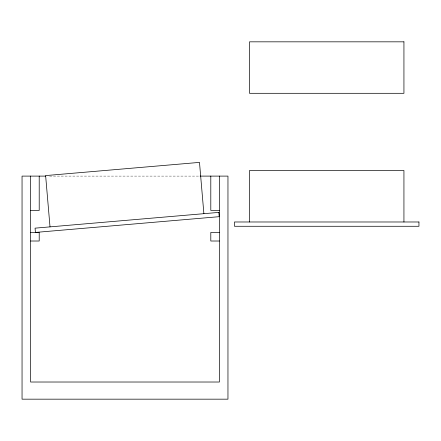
<?xml version="1.0" encoding="UTF-8"?>
<svg xmlns="http://www.w3.org/2000/svg" width="441" height="441" viewBox="0 0 441 441"><rect width="100%" height="100%" fill="white"/><g stroke="black" fill="none" stroke-linecap="round" stroke-linejoin="round"><path stroke-width="0.33" stroke-dasharray="2.21 1.65" d="M49.596 176.102L199.723 176.102"/><path stroke-width="0.66" d="M45.787 176.102L22.05 176.102L22.05 399.171L227.958 399.171L227.958 176.102L200.093 176.102M30.627 210.423L39.21 210.423L39.21 176.102M219.381 210.423L210.804 210.423L210.804 176.102M30.627 232.429L39.21 232.429L39.21 241.012L30.627 241.012M219.381 232.429L210.804 232.429L210.804 241.012L219.381 241.012M203.885 213.681L199.492 162.393L45.621 175.584L50.015 226.872M403.934 221.983L403.934 170.507L249.501 170.507L249.501 221.983M219.381 176.102L219.381 382.016L30.627 382.016L30.627 176.102M218.846 212.397L35.059 228.157L35.423 232.429L219.21 216.674L218.846 212.397M403.934 41.829L249.501 41.829L249.501 93.305L403.934 93.305L403.934 41.829M418.95 221.983L234.485 221.983L234.485 226.277L418.95 226.277L418.95 221.983"/></g></svg>
